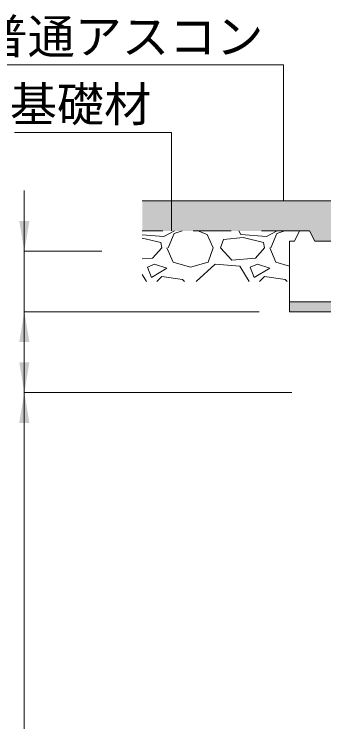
# Model space of a CAD drawing. Units: millimetres, scale not verified. Extents: x 58559 to 106559, y -58351 to -47326.
# Drawn here: x 61025 to 61331, y -51918 to -51218 of the extents above; entities that cross this region are included whole.
import ezdxf
from ezdxf.enums import TextEntityAlignment as Align

# ---------------------------------------------------------------- set-up
doc = ezdxf.new("R2010")
doc.units = ezdxf.units.MM
doc.header["$LTSCALE"] = 50
doc.linetypes.add('USER2', pattern=[1.35, 0.75, -0.6])
doc.layers.add('ハッチング_モルタル', color=30, linetype='Continuous')
doc.layers.add('ハッチング_舗装', color=7, linetype='Continuous')
for name, color, linetype, lineweight in [('ハッチング_基礎', 150, 'Continuous', 9), ('寸法線', 7, 'Continuous', 13), ('引出線', 4, 'Continuous', 13), ('本体', 2, 'Continuous', 13), ('舗装・基礎', 3, 'Continuous', 13)]:
    doc.layers.add(name, color=color, linetype=linetype, lineweight=lineweight)
doc.styles.add('ＭＳ ゴシック', font='')
doc.styles.get('ＭＳ ゴシック').set_extended_font_data('MS Gothic')

# ---------------------------------------------------------------- blocks, each defined once
blk = doc.blocks.new('filled_arrow')
at = {"color": 0, "linetype": 'Continuous', "lineweight": -2}
blk.add_solid([(7.5, 1.25), (0, 0), (7.5, -1.25)], dxfattribs=at)

msp = doc.modelspace()

# ---------------------------------------------------------------- hatches: boundary and pattern name
at = {"layer": 'ハッチング_モルタル'}
msp.add_hatch(color=256, dxfattribs=at).paths.add_polyline_path([(61296.65, -51502.3), (61296.65, -51512.3), (61345.15, -51512.3), (61491.69, -51512.3, -0.35751), (61494.63, -51514.71), (61496.15, -51522.3), (61501.15, -51522.3), (61501.15, -51517.8), (61551.65, -51517.8, 0.41421), (61556.65, -51512.8), (61556.65, -51452.3), (61544.15, -51452.3), (61546.65, -51502.3)])
at = {"layer": 'ハッチング_舗装'}
msp.add_hatch(color=256, dxfattribs=at).paths.add_polyline_path([(61151.15, -51402.3), (61151.15, -51432.3), (61306.65, -51432.3), (61316.65, -51432.3), (61321.65, -51442.3), (61344.65, -51442.3), (61346.65, -51402.3)])

# ---------------------------------------------------------------- linework, layer by layer
at = {"layer": 'ハッチング_基礎'}
for p, q in [((61182.99, -51432.3), (61172.56, -51437.77)), ((61182.72, -51434.72), (61190.45, -51432.3)), ((61206.08, -51432.3), (61215.23, -51435.73)), ((61248.76, -51435.73), (61246.76, -51432.3)), ((61284.59, -51432.3), (61274.16, -51437.77)), ((61284.32, -51434.72), (61292.05, -51432.3)), ((61172.56, -51437.77), (61151.15, -51436.05)), ((61169.51, -51443.86), (61151.15, -51439.27)), ((61176.62, -51448.94), (61182.72, -51434.72)), ((61215.23, -51435.73), (61221.33, -51448.94)), ((61250.79, -51438.78), (61231.49, -51440.81)), ((61274.16, -51437.77), (61248.76, -51435.73)), ((61271.11, -51443.86), (61250.79, -51438.78)), ((61278.22, -51448.94), (61284.32, -51434.72)), ((61170.53, -51448.94), (61169.51, -51443.86)), ((61228.44, -51448.94), (61231.49, -51440.81)), ((61272.13, -51448.94), (61271.11, -51443.86)), ((61170.53, -51448.94), (61161.38, -51459.1)), ((61175.61, -51448.94), (61181.7, -51463.17)), ((61216.25, -51463.17), (61221.33, -51448.94)), ((61239.62, -51461.13), (61228.44, -51448.94)), ((61272.13, -51448.94), (61262.98, -51459.1)), ((61277.21, -51448.94), (61283.3, -51463.17)), ((61161.38, -51459.1), (61151.15, -51459.99)), ((61262.98, -51459.1), (61239.62, -51461.13)), ((61163.42, -51465.2), (61156.3, -51468.25)), ((61156.3, -51468.25), (61160.37, -51478.41)), ((61175.61, -51469.26), (61163.42, -51465.2)), ((61181.7, -51463.17), (61198.98, -51468.25)), ((61198.98, -51468.25), (61216.25, -51463.17)), ((61223.36, -51465.2), (61204.62, -51482.3)), ((61247.74, -51467.23), (61223.36, -51465.2)), ((61256.95, -51482.3), (61247.74, -51467.23)), ((61265.02, -51465.2), (61257.9, -51468.25)), ((61257.9, -51468.25), (61261.97, -51478.41)), ((61277.21, -51469.26), (61265.02, -51465.2)), ((61283.3, -51463.17), (61296.65, -51467.09)), ((61160.37, -51478.41), (61175.61, -51469.26)), ((61261.97, -51478.41), (61277.21, -51469.26)), ((61155.35, -51482.3), (61151.15, -51475.42)), ((61170.53, -51477.39), (61165.61, -51482.3)), ((61190.85, -51480.44), (61170.53, -51477.39)), ((61192.98, -51482.3), (61190.85, -51480.44)), ((61272.13, -51477.39), (61267.21, -51482.3)), ((61292.45, -51480.44), (61272.13, -51477.39)), ((61294.58, -51482.3), (61292.45, -51480.44))]:
    msp.add_line(p, q, dxfattribs=at)
at = {"layer": '寸法線'}
for p, q in [((61034.54, -51392.3), (61034.54, -51572.3)), ((61111.15, -51452.3), (61034.54, -51452.3)), ((61266.65, -51512.3), (61034.54, -51512.3)), ((61034.54, -51592.3), (61034.54, -51512.3)), ((61266.65, -51512.3), (61034.54, -51512.3)), ((61034.54, -51592.3), (61034.54, -51967.3)), ((61299.15, -51592.3), (61034.54, -51592.3)), ((61299.15, -51592.3), (61034.54, -51592.3)), ((61034.54, -51907.3), (61034.54, -52047.3))]:
    msp.add_line(p, q, dxfattribs=at)
at = {"layer": '引出線'}
for points in [[(61290.87, -51402.3), (61290.87, -51267.86), (60996.03, -51267.86)], [(61180.08, -51432.3), (61180.08, -51334.92), (61024.85, -51334.92)]]:
    msp.add_lwpolyline(points, dxfattribs=at)
at = {"layer": '本体'}
for p, q in [((61306.65, -51432.3), (61301.65, -51442.3)), ((61306.65, -51432.3), (61316.65, -51432.3)), ((61316.65, -51432.3), (61321.65, -51442.3)), ((61296.65, -51442.3), (61301.65, -51442.3)), ((61296.65, -51442.3), (61296.65, -51502.3)), ((61321.65, -51442.3), (61344.65, -51442.3)), ((61296.65, -51502.3), (61546.65, -51502.3))]:
    msp.add_line(p, q, dxfattribs=at)
at = {"layer": '舗装・基礎'}
for p, q in [((61346.65, -51402.3), (61151.15, -51402.3)), ((61296.65, -51502.3), (61296.65, -51512.3)), ((61345.15, -51512.3), (61296.65, -51512.3))]:
    msp.add_line(p, q, dxfattribs=at)
at = {"layer": '舗装・基礎', "linetype": 'USER2'}
msp.add_line((61306.65, -51432.3), (61151.15, -51432.3), dxfattribs=at)

# ---------------------------------------------------------------- block references
at = {"layer": '寸法線', "xscale": 4, "yscale": 4}
for p, rotation in [((61034.54, -51452.3), 90), ((61034.54, -51512.3), 270), ((61034.54, -51512.3), 270), ((61034.54, -51592.3), 90), ((61034.54, -51592.3), 270)]:
    msp.add_blockref('filled_arrow', p, dxfattribs=dict(at, rotation=rotation))
at = {"layer": '引出線', "xscale": 0.16, "yscale": 0.16, "rotation": 90}
for p in [(61290.87, -51402.3), (61180.08, -51432.3)]:
    msp.add_blockref('filled_arrow', p, dxfattribs=at)

# ---------------------------------------------------------------- texts
at = {"layer": '引出線', "style": 'ＭＳ ゴシック'}
for s, p in [('普通アスコン', (61270.87, -51222.65)), ('基礎材', (61160.08, -51289.71))]:
    msp.add_text(s, height=34.18, dxfattribs=at).set_placement(p, align=Align.TOP_RIGHT)

doc.saveas('drawing.dxf')
